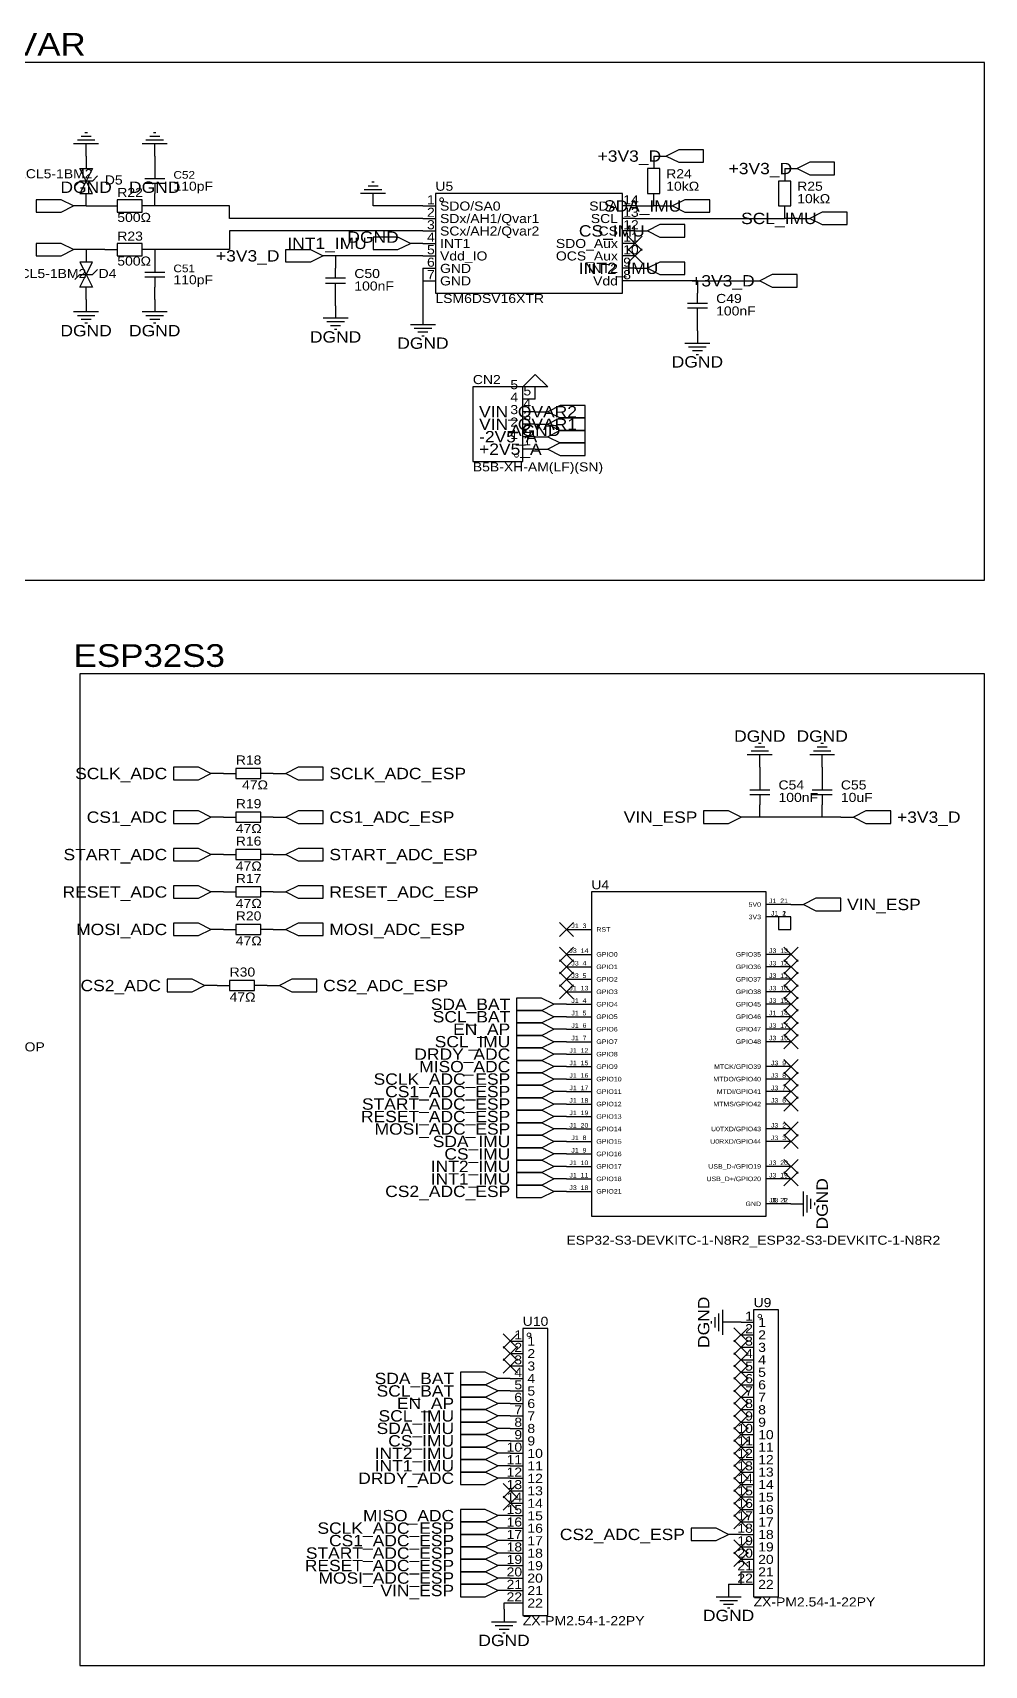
# Model space of a CAD drawing. Header units: millimetres. Extents: x 23 to 583, y 13 to 412.
# Drawn here: x 389.2 to 582.9, y 78.7 to 411.2 of the extents above; entities that cross this region are included whole.
import ezdxf
from ezdxf.enums import TextEntityAlignment as Align

# ---------------------------------------------------------------- set-up
doc = ezdxf.new("R2010")
doc.units = ezdxf.units.MM
doc.header["$MEASUREMENT"] = 0
doc.styles.get("Standard").update_dxf_attribs({"font": 'arial.ttf'})

msp = doc.modelspace()

# ---------------------------------------------------------------- linework, layer by layer
at = {"color": 1, "true_color": 0x000000}
for points in [[(358.14, 405.13), (358.14, 299.72), (582.93, 299.72), (582.93, 405.13)], [(398.78, 280.67), (398.78, 78.74), (582.93, 78.74), (582.93, 280.67)]]:
    msp.add_lwpolyline(points, close=True, dxfattribs=at)
at = {"color": 1, "true_color": 0xa00000}
for points in [[(398.27, 389.38), (401.83, 389.38)], [(399.03, 390.14), (401.07, 390.14)], [(399.8, 390.91), (400.3, 390.91)], [(412.24, 389.38), (415.8, 389.38)], [(413, 390.14), (415.04, 390.14)], [(413.77, 390.91), (414.27, 390.91)], [(397.51, 388.62), (402.59, 388.62)], [(411.48, 388.62), (416.56, 388.62)], [(414.02, 383.54), (414.02, 381.51)], [(402.34, 382.02), (401.32, 381), (398.78, 381), (397.76, 379.98)], [(411.99, 381.51), (416.05, 381.51)], [(416.05, 380.49), (411.99, 380.49)], [(414.02, 380.49), (414.02, 378.46)], [(460.25, 379.22), (456.69, 379.22)], [(459.49, 379.98), (457.45, 379.98)], [(458.72, 380.75), (458.22, 380.75)], [(461.01, 378.46), (455.93, 378.46)], [(397.76, 360.93), (398.78, 361.95), (401.32, 361.95), (402.34, 362.97)], [(411.99, 362.46), (416.05, 362.46)], [(414.02, 364.49), (414.02, 362.46)], [(450.85, 361.19), (450.85, 363.22)], [(416.05, 361.44), (411.99, 361.44)], [(414.02, 361.44), (414.02, 359.41)], [(452.88, 361.19), (448.82, 361.19)], [(448.82, 360.17), (452.88, 360.17)], [(450.85, 358.14), (450.85, 360.17)], [(522.48, 356.11), (526.54, 356.11)], [(524.51, 356.11), (524.51, 358.14)], [(402.59, 354.33), (397.51, 354.33)], [(401.83, 353.57), (398.27, 353.57)], [(401.07, 352.81), (399.03, 352.81)], [(416.56, 354.33), (411.48, 354.33)], [(415.8, 353.57), (412.24, 353.57)], [(415.04, 352.81), (413, 352.81)], [(453.39, 353.06), (448.31, 353.06)], [(526.54, 355.09), (522.48, 355.09)], [(524.51, 353.06), (524.51, 355.09)], [(400.3, 352.04), (399.8, 352.04)], [(414.27, 352.04), (413.77, 352.04)], [(452.63, 352.3), (449.07, 352.3)], [(451.87, 351.54), (449.83, 351.54)], [(451.1, 350.77), (450.6, 350.77)], [(466.09, 351.79), (471.17, 351.79)], [(466.85, 351.03), (470.41, 351.03)], [(467.61, 350.27), (469.65, 350.27)], [(468.38, 349.5), (468.88, 349.5)], [(521.97, 347.98), (527.05, 347.98)], [(522.73, 347.22), (526.29, 347.22)], [(523.49, 346.46), (525.53, 346.46)], [(524.26, 345.69), (524.76, 345.69)], [(537.46, 266.45), (536.96, 266.45)], [(550.16, 266.45), (549.66, 266.45)], [(539.75, 264.16), (534.67, 264.16)], [(538.99, 264.92), (535.43, 264.92)], [(538.23, 265.68), (536.19, 265.68)], [(552.45, 264.16), (547.37, 264.16)], [(551.69, 264.92), (548.13, 264.92)], [(550.93, 265.68), (548.89, 265.68)], [(535.18, 257.05), (539.24, 257.05)], [(539.24, 256.03), (535.18, 256.03)], [(537.21, 259.08), (537.21, 257.05)], [(537.21, 256.03), (537.21, 254)], [(547.88, 257.05), (551.94, 257.05)], [(551.94, 256.03), (547.88, 256.03)], [(549.91, 259.08), (549.91, 257.05)], [(549.91, 256.03), (549.91, 254)], [(546.1, 170.18), (546.1, 175.26)], [(546.86, 170.94), (546.86, 174.5)], [(547.62, 171.7), (547.62, 173.74)], [(548.39, 172.47), (548.39, 172.97)], [(528.83, 150.37), (528.83, 146.81)], [(529.59, 151.13), (529.59, 146.05)], [(527.3, 148.84), (527.3, 148.34)], [(528.07, 149.61), (528.07, 147.57)], [(528.32, 92.71), (533.4, 92.71)], [(529.08, 91.95), (532.64, 91.95)], [(529.84, 91.19), (531.88, 91.19)], [(530.61, 90.42), (531.11, 90.42)], [(482.6, 87.63), (487.68, 87.63)], [(483.36, 86.87), (486.92, 86.87)], [(484.12, 86.11), (486.16, 86.11)], [(484.89, 85.34), (485.39, 85.34)]]:
    msp.add_lwpolyline(points, dxfattribs=at)
at = {"color": 1, "true_color": 0x880000}
for points in [[(400.05, 386.08), (400.05, 388.62)], [(400.05, 386.08), (400.05, 383.54)], [(414.02, 386.08), (414.02, 388.62)], [(414.02, 386.08), (414.02, 383.54)], [(515.62, 386.08), (518.16, 386.08)], [(515.62, 386.08), (515.62, 383.54)], [(542.29, 383.54), (544.83, 383.54)], [(542.29, 383.54), (542.29, 381)], [(400.05, 375.92), (397.51, 375.92)], [(400.05, 375.92), (400.05, 378.46)], [(403.86, 375.92), (406.4, 375.92)], [(414.02, 375.92), (411.48, 375.92)], [(414.02, 375.92), (414.02, 378.46)], [(458.47, 375.92), (458.47, 378.46)], [(468.63, 375.92), (471.17, 375.92)], [(511.81, 375.92), (509.27, 375.92)], [(515.62, 375.92), (515.62, 378.46)], [(516.89, 375.92), (519.43, 375.92)], [(542.29, 373.38), (542.29, 375.92)], [(468.63, 373.38), (471.17, 373.38)], [(511.81, 373.38), (509.27, 373.38)], [(544.83, 373.38), (547.37, 373.38)], [(468.63, 370.84), (471.17, 370.84)], [(511.81, 370.84), (509.27, 370.84)], [(511.81, 370.84), (514.35, 370.84)], [(400.05, 367.03), (397.51, 367.03)], [(400.05, 367.03), (400.05, 364.49)], [(403.86, 367.03), (406.4, 367.03)], [(414.02, 367.03), (411.48, 367.03)], [(414.02, 367.03), (414.02, 364.49)], [(450.85, 365.76), (448.31, 365.76)], [(450.85, 365.76), (450.85, 363.22)], [(468.63, 368.3), (466.09, 368.3)], [(468.63, 368.3), (471.17, 368.3)], [(468.63, 365.76), (471.17, 365.76)], [(511.81, 368.3), (509.27, 368.3)], [(511.81, 365.76), (509.27, 365.76)], [(468.63, 363.22), (471.17, 363.22)], [(511.81, 363.22), (509.27, 363.22)], [(511.81, 363.22), (514.35, 363.22)], [(400.05, 356.87), (400.05, 359.41)], [(414.02, 356.87), (414.02, 359.41)], [(468.63, 360.68), (471.17, 360.68)], [(511.81, 360.68), (509.27, 360.68)], [(524.51, 360.68), (524.51, 358.14)], [(534.67, 360.68), (537.21, 360.68)], [(400.05, 356.87), (400.05, 354.33)], [(414.02, 356.87), (414.02, 354.33)], [(450.85, 355.6), (450.85, 358.14)], [(450.85, 355.6), (450.85, 353.06)], [(468.63, 354.33), (468.63, 351.79)], [(524.51, 350.52), (524.51, 353.06)], [(524.51, 350.52), (524.51, 347.98)], [(491.49, 336.55), (488.95, 336.55)], [(491.49, 336.55), (491.49, 339.09)], [(491.49, 334.01), (488.95, 334.01)], [(491.49, 334.01), (494.03, 334.01)], [(491.49, 331.47), (488.95, 331.47)], [(491.49, 331.47), (494.03, 331.47)], [(491.49, 328.93), (488.95, 328.93)], [(491.49, 326.39), (488.95, 326.39)], [(491.49, 328.93), (494.03, 328.93)], [(491.49, 326.39), (494.03, 326.39)], [(537.21, 261.62), (537.21, 264.16)], [(549.91, 261.62), (549.91, 264.16)], [(427.99, 260.35), (425.45, 260.35)], [(427.99, 260.35), (430.53, 260.35)], [(438.15, 260.35), (435.61, 260.35)], [(438.15, 260.35), (440.69, 260.35)], [(537.21, 261.62), (537.21, 259.08)], [(549.91, 261.62), (549.91, 259.08)], [(537.21, 251.46), (537.21, 254)], [(549.91, 251.46), (549.91, 254)], [(427.99, 251.46), (425.45, 251.46)], [(427.99, 251.46), (430.53, 251.46)], [(438.15, 251.46), (435.61, 251.46)], [(438.15, 251.46), (440.69, 251.46)], [(535.94, 251.46), (533.4, 251.46)], [(553.72, 251.46), (556.26, 251.46)], [(427.99, 243.84), (425.45, 243.84)], [(427.99, 243.84), (430.53, 243.84)], [(438.15, 243.84), (435.61, 243.84)], [(438.15, 243.84), (440.69, 243.84)], [(427.99, 236.22), (425.45, 236.22)], [(427.99, 236.22), (430.53, 236.22)], [(438.15, 236.22), (435.61, 236.22)], [(438.15, 236.22), (440.69, 236.22)], [(543.56, 233.68), (538.48, 233.68)], [(543.56, 233.68), (546.1, 233.68)], [(543.56, 231.14), (538.48, 231.14)], [(543.56, 231.14), (538.48, 231.14)], [(427.99, 228.6), (425.45, 228.6)], [(427.99, 228.6), (430.53, 228.6)], [(438.15, 228.6), (435.61, 228.6)], [(438.15, 228.6), (440.69, 228.6)], [(497.84, 228.6), (502.92, 228.6)], [(497.84, 223.52), (502.92, 223.52)], [(543.56, 223.52), (538.48, 223.52)], [(497.84, 220.98), (502.92, 220.98)], [(543.56, 220.98), (538.48, 220.98)], [(426.72, 217.17), (424.18, 217.17)], [(426.72, 217.17), (429.26, 217.17)], [(436.88, 217.17), (434.34, 217.17)], [(436.88, 217.17), (439.42, 217.17)], [(497.84, 218.44), (502.92, 218.44)], [(543.56, 218.44), (538.48, 218.44)], [(497.84, 213.36), (495.3, 213.36)], [(497.84, 215.9), (502.92, 215.9)], [(497.84, 213.36), (502.92, 213.36)], [(543.56, 215.9), (538.48, 215.9)], [(543.56, 213.36), (538.48, 213.36)], [(497.84, 210.82), (495.3, 210.82)], [(497.84, 210.82), (502.92, 210.82)], [(543.56, 210.82), (538.48, 210.82)], [(497.84, 208.28), (495.3, 208.28)], [(497.84, 208.28), (502.92, 208.28)], [(543.56, 208.28), (538.48, 208.28)], [(497.84, 205.74), (495.3, 205.74)], [(497.84, 203.2), (495.3, 203.2)], [(497.84, 205.74), (502.92, 205.74)], [(497.84, 203.2), (502.92, 203.2)], [(543.56, 205.74), (538.48, 205.74)], [(497.84, 200.66), (495.3, 200.66)], [(497.84, 200.66), (502.92, 200.66)], [(543.56, 200.66), (538.48, 200.66)], [(497.84, 198.12), (495.3, 198.12)], [(497.84, 198.12), (502.92, 198.12)], [(543.56, 198.12), (538.48, 198.12)], [(497.84, 195.58), (495.3, 195.58)], [(497.84, 193.04), (495.3, 193.04)], [(497.84, 195.58), (502.92, 195.58)], [(497.84, 193.04), (502.92, 193.04)], [(543.56, 195.58), (538.48, 195.58)], [(543.56, 193.04), (538.48, 193.04)], [(497.84, 190.5), (495.3, 190.5)], [(497.84, 190.5), (502.92, 190.5)], [(497.84, 187.96), (495.3, 187.96)], [(497.84, 187.96), (502.92, 187.96)], [(543.56, 187.96), (538.48, 187.96)], [(497.84, 185.42), (495.3, 185.42)], [(497.84, 182.88), (495.3, 182.88)], [(497.84, 185.42), (502.92, 185.42)], [(497.84, 182.88), (502.92, 182.88)], [(543.56, 185.42), (538.48, 185.42)], [(497.84, 180.34), (495.3, 180.34)], [(497.84, 180.34), (502.92, 180.34)], [(543.56, 180.34), (538.48, 180.34)], [(497.84, 177.8), (495.3, 177.8)], [(497.84, 177.8), (502.92, 177.8)], [(543.56, 177.8), (538.48, 177.8)], [(497.84, 175.26), (495.3, 175.26)], [(497.84, 175.26), (502.92, 175.26)], [(543.56, 172.72), (538.48, 172.72)], [(543.56, 172.72), (538.48, 172.72)], [(543.56, 172.72), (538.48, 172.72)], [(543.56, 172.72), (538.48, 172.72)], [(543.56, 172.72), (546.1, 172.72)], [(532.13, 148.59), (529.59, 148.59)], [(533.4, 148.59), (535.94, 148.59)], [(486.41, 144.78), (488.95, 144.78)], [(533.4, 146.05), (535.94, 146.05)], [(533.4, 143.51), (535.94, 143.51)], [(486.41, 142.24), (488.95, 142.24)], [(486.41, 139.7), (488.95, 139.7)], [(533.4, 140.97), (535.94, 140.97)], [(486.41, 137.16), (483.87, 137.16)], [(486.41, 137.16), (488.95, 137.16)], [(533.4, 138.43), (535.94, 138.43)], [(486.41, 134.62), (483.87, 134.62)], [(486.41, 134.62), (488.95, 134.62)], [(533.4, 135.89), (535.94, 135.89)], [(533.4, 133.35), (535.94, 133.35)], [(486.41, 132.08), (483.87, 132.08)], [(486.41, 132.08), (488.95, 132.08)], [(533.4, 130.81), (535.94, 130.81)], [(486.41, 129.54), (483.87, 129.54)], [(486.41, 127), (483.87, 127)], [(486.41, 129.54), (488.95, 129.54)], [(486.41, 127), (488.95, 127)], [(533.4, 128.27), (535.94, 128.27)], [(486.41, 124.46), (483.87, 124.46)], [(486.41, 124.46), (488.95, 124.46)], [(533.4, 125.73), (535.94, 125.73)], [(533.4, 123.19), (535.94, 123.19)], [(486.41, 121.92), (483.87, 121.92)], [(486.41, 121.92), (488.95, 121.92)], [(533.4, 120.65), (535.94, 120.65)], [(486.41, 119.38), (483.87, 119.38)], [(486.41, 116.84), (483.87, 116.84)], [(486.41, 119.38), (488.95, 119.38)], [(486.41, 116.84), (488.95, 116.84)], [(533.4, 118.11), (535.94, 118.11)], [(486.41, 114.3), (488.95, 114.3)], [(533.4, 115.57), (535.94, 115.57)], [(486.41, 111.76), (488.95, 111.76)], [(533.4, 113.03), (535.94, 113.03)], [(533.4, 110.49), (535.94, 110.49)], [(486.41, 109.22), (483.87, 109.22)], [(486.41, 106.68), (483.87, 106.68)], [(486.41, 109.22), (488.95, 109.22)], [(486.41, 106.68), (488.95, 106.68)], [(533.4, 107.95), (535.94, 107.95)], [(486.41, 104.14), (483.87, 104.14)], [(486.41, 104.14), (488.95, 104.14)], [(533.4, 105.41), (530.86, 105.41)], [(533.4, 105.41), (535.94, 105.41)], [(486.41, 101.6), (483.87, 101.6)], [(486.41, 101.6), (488.95, 101.6)], [(533.4, 102.87), (535.94, 102.87)], [(533.4, 100.33), (535.94, 100.33)], [(486.41, 99.06), (483.87, 99.06)], [(486.41, 96.52), (483.87, 96.52)], [(486.41, 99.06), (488.95, 99.06)], [(486.41, 96.52), (488.95, 96.52)], [(533.4, 97.79), (535.94, 97.79)], [(486.41, 93.98), (483.87, 93.98)], [(486.41, 93.98), (488.95, 93.98)], [(530.86, 95.25), (530.86, 92.71)], [(533.4, 95.25), (535.94, 95.25)], [(485.14, 90.17), (485.14, 87.63)], [(486.41, 91.44), (488.95, 91.44)]]:
    msp.add_lwpolyline(points, dxfattribs=at)
at = {"color": 1, "true_color": 0xa00000}
for points in [[(518.16, 386.08), (520.7, 384.81), (525.78, 384.81), (525.78, 387.35), (520.7, 387.35)], [(401.32, 383.54), (400.05, 381), (398.78, 383.54)], [(514.35, 378.46), (516.89, 378.46), (516.89, 383.54), (514.35, 383.54)], [(544.83, 383.54), (547.37, 382.27), (552.45, 382.27), (552.45, 384.81), (547.37, 384.81)], [(401.32, 378.46), (400.05, 381), (398.78, 378.46)], [(541.02, 375.92), (543.56, 375.92), (543.56, 381), (541.02, 381)], [(397.51, 375.92), (394.97, 377.19), (389.89, 377.19), (389.89, 374.65), (394.97, 374.65)], [(406.4, 377.19), (406.4, 374.65), (411.48, 374.65), (411.48, 377.19)], [(471.17, 378.46), (471.17, 358.14), (509.27, 358.14), (509.27, 378.46)], [(519.43, 375.92), (521.97, 374.65), (527.05, 374.65), (527.05, 377.19), (521.97, 377.19)], [(547.37, 373.38), (549.91, 372.11), (554.99, 372.11), (554.99, 374.65), (549.91, 374.65)], [(466.09, 368.3), (463.55, 369.57), (458.47, 369.57), (458.47, 367.03), (463.55, 367.03)], [(514.35, 370.84), (516.89, 369.57), (521.97, 369.57), (521.97, 372.11), (516.89, 372.11)], [(397.51, 367.03), (394.97, 368.3), (389.89, 368.3), (389.89, 365.76), (394.97, 365.76)], [(406.4, 368.3), (406.4, 365.76), (411.48, 365.76), (411.48, 368.3)], [(448.31, 365.76), (445.77, 364.49), (440.69, 364.49), (440.69, 367.03), (445.77, 367.03)], [(398.78, 364.49), (400.05, 361.95), (401.32, 364.49)], [(514.35, 363.22), (516.89, 361.95), (521.97, 361.95), (521.97, 364.49), (516.89, 364.49)], [(398.78, 359.41), (400.05, 361.95), (401.32, 359.41)], [(537.21, 360.68), (539.75, 359.41), (544.83, 359.41), (544.83, 361.95), (539.75, 361.95)], [(494.03, 339.09), (488.95, 339.09), (491.49, 341.63)], [(488.95, 323.85), (488.95, 339.09), (478.79, 339.09), (478.79, 323.85)], [(494.03, 334.01), (496.57, 332.74), (501.65, 332.74), (501.65, 335.28), (496.57, 335.28)], [(494.03, 331.47), (496.57, 330.2), (501.65, 330.2), (501.65, 332.74), (496.57, 332.74)], [(494.03, 328.93), (496.57, 327.66), (501.65, 327.66), (501.65, 330.2), (496.57, 330.2)], [(494.03, 326.39), (496.57, 325.12), (501.65, 325.12), (501.65, 327.66), (496.57, 327.66)], [(425.45, 260.35), (422.91, 261.62), (417.83, 261.62), (417.83, 259.08), (422.91, 259.08)], [(430.53, 261.37), (430.53, 259.33), (435.61, 259.33), (435.61, 261.37)], [(440.69, 260.35), (443.23, 259.08), (448.31, 259.08), (448.31, 261.62), (443.23, 261.62)], [(425.45, 251.46), (422.91, 252.73), (417.83, 252.73), (417.83, 250.19), (422.91, 250.19)], [(440.69, 251.46), (443.23, 250.19), (448.31, 250.19), (448.31, 252.73), (443.23, 252.73)], [(533.4, 251.46), (530.86, 252.73), (525.78, 252.73), (525.78, 250.19), (530.86, 250.19)], [(556.26, 251.46), (558.8, 250.19), (563.88, 250.19), (563.88, 252.73), (558.8, 252.73)], [(430.53, 252.48), (430.53, 250.44), (435.61, 250.44), (435.61, 252.48)], [(425.45, 243.84), (422.91, 245.11), (417.83, 245.11), (417.83, 242.57), (422.91, 242.57)], [(430.53, 244.86), (430.53, 242.82), (435.61, 242.82), (435.61, 244.86)], [(440.69, 243.84), (443.23, 242.57), (448.31, 242.57), (448.31, 245.11), (443.23, 245.11)], [(425.45, 236.22), (422.91, 237.49), (417.83, 237.49), (417.83, 234.95), (422.91, 234.95)], [(430.53, 237.24), (430.53, 235.2), (435.61, 235.2), (435.61, 237.24)], [(440.69, 236.22), (443.23, 234.95), (448.31, 234.95), (448.31, 237.49), (443.23, 237.49)], [(502.92, 236.22), (502.92, 170.18), (538.48, 170.18), (538.48, 236.22)], [(546.1, 233.68), (548.64, 232.41), (553.72, 232.41), (553.72, 234.95), (548.64, 234.95)], [(425.45, 228.6), (422.91, 229.87), (417.83, 229.87), (417.83, 227.33), (422.91, 227.33)], [(430.53, 229.62), (430.53, 227.58), (435.61, 227.58), (435.61, 229.62)], [(440.69, 228.6), (443.23, 227.33), (448.31, 227.33), (448.31, 229.87), (443.23, 229.87)], [(424.18, 217.17), (421.64, 218.44), (416.56, 218.44), (416.56, 215.9), (421.64, 215.9)], [(429.26, 218.19), (429.26, 216.15), (434.34, 216.15), (434.34, 218.19)], [(439.42, 217.17), (441.96, 215.9), (447.04, 215.9), (447.04, 218.44), (441.96, 218.44)], [(495.3, 213.36), (492.76, 214.63), (487.68, 214.63), (487.68, 212.09), (492.76, 212.09)], [(495.3, 210.82), (492.76, 212.09), (487.68, 212.09), (487.68, 209.55), (492.76, 209.55)], [(495.3, 208.28), (492.76, 209.55), (487.68, 209.55), (487.68, 207.01), (492.76, 207.01)], [(495.3, 205.74), (492.76, 207.01), (487.68, 207.01), (487.68, 204.47), (492.76, 204.47)], [(495.3, 203.2), (492.76, 204.47), (487.68, 204.47), (487.68, 201.93), (492.76, 201.93)], [(495.3, 200.66), (492.76, 201.93), (487.68, 201.93), (487.68, 199.39), (492.76, 199.39)], [(495.3, 198.12), (492.76, 199.39), (487.68, 199.39), (487.68, 196.85), (492.76, 196.85)], [(495.3, 195.58), (492.76, 196.85), (487.68, 196.85), (487.68, 194.31), (492.76, 194.31)], [(495.3, 193.04), (492.76, 194.31), (487.68, 194.31), (487.68, 191.77), (492.76, 191.77)], [(495.3, 190.5), (492.76, 191.77), (487.68, 191.77), (487.68, 189.23), (492.76, 189.23)], [(495.3, 187.96), (492.76, 189.23), (487.68, 189.23), (487.68, 186.69), (492.76, 186.69)], [(495.3, 185.42), (492.76, 186.69), (487.68, 186.69), (487.68, 184.15), (492.76, 184.15)], [(495.3, 182.88), (492.76, 184.15), (487.68, 184.15), (487.68, 181.61), (492.76, 181.61)], [(495.3, 180.34), (492.76, 181.61), (487.68, 181.61), (487.68, 179.07), (492.76, 179.07)], [(495.3, 177.8), (492.76, 179.07), (487.68, 179.07), (487.68, 176.53), (492.76, 176.53)], [(495.3, 175.26), (492.76, 176.53), (487.68, 176.53), (487.68, 173.99), (492.76, 173.99)], [(535.94, 151.13), (535.94, 92.71), (541.02, 92.71), (541.02, 151.13)], [(488.95, 147.32), (488.95, 88.9), (494.03, 88.9), (494.03, 147.32)], [(483.87, 137.16), (481.33, 138.43), (476.25, 138.43), (476.25, 135.89), (481.33, 135.89)], [(483.87, 134.62), (481.33, 135.89), (476.25, 135.89), (476.25, 133.35), (481.33, 133.35)], [(483.87, 132.08), (481.33, 133.35), (476.25, 133.35), (476.25, 130.81), (481.33, 130.81)], [(483.87, 129.54), (481.33, 130.81), (476.25, 130.81), (476.25, 128.27), (481.33, 128.27)], [(483.87, 127), (481.33, 128.27), (476.25, 128.27), (476.25, 125.73), (481.33, 125.73)], [(483.87, 124.46), (481.33, 125.73), (476.25, 125.73), (476.25, 123.19), (481.33, 123.19)], [(483.87, 121.92), (481.33, 123.19), (476.25, 123.19), (476.25, 120.65), (481.33, 120.65)], [(483.87, 119.38), (481.33, 120.65), (476.25, 120.65), (476.25, 118.11), (481.33, 118.11)], [(483.87, 116.84), (481.33, 118.11), (476.25, 118.11), (476.25, 115.57), (481.33, 115.57)], [(483.87, 109.22), (481.33, 110.49), (476.25, 110.49), (476.25, 107.95), (481.33, 107.95)], [(483.87, 106.68), (481.33, 107.95), (476.25, 107.95), (476.25, 105.41), (481.33, 105.41)], [(530.86, 105.41), (528.32, 106.68), (523.24, 106.68), (523.24, 104.14), (528.32, 104.14)], [(483.87, 104.14), (481.33, 105.41), (476.25, 105.41), (476.25, 102.87), (481.33, 102.87)], [(483.87, 101.6), (481.33, 102.87), (476.25, 102.87), (476.25, 100.33), (481.33, 100.33)], [(483.87, 99.06), (481.33, 100.33), (476.25, 100.33), (476.25, 97.79), (481.33, 97.79)], [(483.87, 96.52), (481.33, 97.79), (476.25, 97.79), (476.25, 95.25), (481.33, 95.25)], [(483.87, 93.98), (481.33, 95.25), (476.25, 95.25), (476.25, 92.71), (481.33, 92.71)]]:
    msp.add_lwpolyline(points, close=True, dxfattribs=at)
at = {"color": 1, "true_color": 0x008800}
for points in [[(400.05, 375.92), (403.86, 375.92)], [(429.26, 375.92), (414.02, 375.92)], [(429.26, 373.38), (429.26, 375.92)], [(468.63, 375.92), (458.47, 375.92)], [(511.81, 375.92), (515.62, 375.92)], [(516.89, 375.92), (515.62, 375.92)], [(468.63, 373.38), (429.26, 373.38)], [(511.81, 373.38), (542.29, 373.38)], [(544.83, 373.38), (542.29, 373.38)], [(429.26, 370.84), (429.26, 367.03)], [(468.63, 370.84), (429.26, 370.84)], [(403.86, 367.03), (400.05, 367.03)], [(429.26, 367.03), (414.02, 367.03)], [(468.63, 365.76), (450.85, 365.76)], [(468.63, 363.22), (468.63, 360.68)], [(468.63, 360.68), (468.63, 354.33)], [(524.51, 360.68), (511.81, 360.68)], [(524.51, 360.68), (534.67, 360.68)], [(537.21, 251.46), (535.94, 251.46)], [(549.91, 251.46), (537.21, 251.46)], [(553.72, 251.46), (549.91, 251.46)], [(543.56, 231.14), (541.02, 231.14)], [(541.02, 231.14), (541.02, 228.6)], [(543.56, 228.6), (543.56, 231.14)], [(541.02, 228.6), (543.56, 228.6)], [(533.4, 148.59), (532.13, 148.59)], [(533.4, 95.25), (533.4, 97.79)], [(530.86, 95.25), (533.4, 95.25)], [(485.14, 90.17), (485.14, 91.44)], [(485.14, 91.44), (486.41, 91.44)]]:
    msp.add_lwpolyline(points, dxfattribs=at)
at = {"color": 1, "true_color": 0x33cc33}
for points in [[(513.25, 369.74), (510.37, 366.86)], [(510.37, 369.74), (513.25, 366.86)], [(513.25, 367.2), (510.37, 364.32)], [(510.37, 367.2), (513.25, 364.32)], [(499.28, 230.04), (496.4, 227.16)], [(496.4, 230.04), (499.28, 227.16)], [(499.28, 224.96), (496.4, 222.08)], [(496.4, 224.96), (499.28, 222.08)], [(545, 224.96), (542.12, 222.08)], [(542.12, 224.96), (545, 222.08)], [(499.28, 222.42), (496.4, 219.54)], [(496.4, 222.42), (499.28, 219.54)], [(499.28, 219.88), (496.4, 217)], [(496.4, 219.88), (499.28, 217)], [(545, 222.42), (542.12, 219.54)], [(542.12, 222.42), (545, 219.54)], [(545, 219.88), (542.12, 217)], [(542.12, 219.88), (545, 217)], [(499.28, 217.34), (496.4, 214.46)], [(496.4, 217.34), (499.28, 214.46)], [(545, 217.34), (542.12, 214.46)], [(542.12, 217.34), (545, 214.46)], [(545, 214.8), (542.12, 211.92)], [(542.12, 214.8), (545, 211.92)], [(545, 212.26), (542.12, 209.38)], [(542.12, 212.26), (545, 209.38)], [(545, 209.72), (542.12, 206.84)], [(542.12, 209.72), (545, 206.84)], [(545, 207.18), (542.12, 204.3)], [(542.12, 207.18), (545, 204.3)], [(545, 202.1), (542.12, 199.22)], [(542.12, 202.1), (545, 199.22)], [(545, 199.56), (542.12, 196.68)], [(542.12, 199.56), (545, 196.68)], [(545, 197.02), (542.12, 194.14)], [(542.12, 197.02), (545, 194.14)], [(545, 194.48), (542.12, 191.6)], [(542.12, 194.48), (545, 191.6)], [(545, 189.4), (542.12, 186.52)], [(542.12, 189.4), (545, 186.52)], [(545, 186.86), (542.12, 183.98)], [(542.12, 186.86), (545, 183.98)], [(545, 181.78), (542.12, 178.9)], [(542.12, 181.78), (545, 178.9)], [(545, 179.24), (542.12, 176.36)], [(542.12, 179.24), (545, 176.36)], [(534.84, 147.49), (531.96, 144.61)], [(531.96, 147.49), (534.84, 144.61)], [(487.85, 146.22), (484.97, 143.34)], [(484.97, 146.22), (487.85, 143.34)], [(487.85, 143.68), (484.97, 140.8)], [(484.97, 143.68), (487.85, 140.8)], [(534.84, 144.95), (531.96, 142.07)], [(531.96, 144.95), (534.84, 142.07)], [(487.85, 141.14), (484.97, 138.26)], [(484.97, 141.14), (487.85, 138.26)], [(534.84, 142.41), (531.96, 139.53)], [(531.96, 142.41), (534.84, 139.53)], [(534.84, 139.87), (531.96, 136.99)], [(531.96, 139.87), (534.84, 136.99)], [(534.84, 137.33), (531.96, 134.45)], [(531.96, 137.33), (534.84, 134.45)], [(534.84, 134.79), (531.96, 131.91)], [(531.96, 134.79), (534.84, 131.91)], [(534.84, 132.25), (531.96, 129.37)], [(531.96, 132.25), (534.84, 129.37)], [(534.84, 129.71), (531.96, 126.83)], [(531.96, 129.71), (534.84, 126.83)], [(534.84, 127.17), (531.96, 124.29)], [(531.96, 127.17), (534.84, 124.29)], [(534.84, 124.63), (531.96, 121.75)], [(531.96, 124.63), (534.84, 121.75)], [(534.84, 122.09), (531.96, 119.21)], [(531.96, 122.09), (534.84, 119.21)], [(534.84, 119.55), (531.96, 116.67)], [(531.96, 119.55), (534.84, 116.67)], [(534.84, 117.01), (531.96, 114.13)], [(531.96, 117.01), (534.84, 114.13)], [(487.85, 115.74), (484.97, 112.86)], [(484.97, 115.74), (487.85, 112.86)], [(487.85, 113.2), (484.97, 110.32)], [(484.97, 113.2), (487.85, 110.32)], [(534.84, 114.47), (531.96, 111.59)], [(531.96, 114.47), (534.84, 111.59)], [(534.84, 111.93), (531.96, 109.05)], [(531.96, 111.93), (534.84, 109.05)], [(534.84, 109.39), (531.96, 106.51)], [(531.96, 109.39), (534.84, 106.51)], [(534.84, 104.31), (531.96, 101.43)], [(531.96, 104.31), (534.84, 101.43)], [(534.84, 101.77), (531.96, 98.89)], [(531.96, 101.77), (534.84, 98.89)]]:
    msp.add_lwpolyline(points, dxfattribs=at)
at = {"color": 1, "lineweight": 0, "true_color": 0xa00000}
for centre in [(472.44, 377.19), (487.68, 325.12), (537.21, 149.86), (490.22, 146.05)]:
    msp.add_circle(centre, 0.381, dxfattribs=at)

# ---------------------------------------------------------------- texts
at = {"color": 1, "true_color": 0x000000, "width": 1.1}
for s, height, p in [('IMU & QVAR', 4.623, (358.14, 405.13)), ('SDO/SA0', 1.849, (472.11, 374.42)), ('14', 1.849, (509.4, 375.69)), ('SDx/AH1/Qvar1', 1.8491, (472.11, 371.88)), ('13', 1.849, (509.4, 373.15)), ('12', 1.849, (509.4, 370.61)), ('SCx/AH2/Qvar2', 1.8491, (472.11, 369.34)), ('INT1', 1.849, (472.11, 366.8)), ('11', 1.849, (509.4, 368.07)), ('Vdd_IO', 1.849, (472.11, 364.26)), ('10', 1.849, (509.4, 365.53)), ('GND', 1.849, (472.11, 361.72)), ('8', 1.85, (509.4, 360.45)), ('9', 1.85, (509.4, 362.99)), ('GND', 1.849, (472.11, 359.18)), ('5', 1.85, (489.08, 336.78)), ('4', 1.85, (489.08, 334.24)), ('3', 1.85, (489.08, 331.7)), ('2', 1.85, (489.08, 329.16)), ('1', 1.85, (489.08, 326.62)), ('ESP32S3', 4.623, (397.51, 280.67)), ('2', 1.85, (536.88, 144.55)), ('1', 1.85, (536.88, 147.09)), ('2', 1.85, (489.89, 140.74)), ('1', 1.85, (489.89, 143.28)), ('3', 1.85, (536.88, 142.01)), ('3', 1.85, (489.89, 138.2)), ('4', 1.85, (536.88, 139.47)), ('4', 1.85, (489.89, 135.66)), ('5', 1.85, (536.88, 136.93)), ('6', 1.85, (536.88, 134.39)), ('5', 1.85, (489.89, 133.12)), ('6', 1.85, (489.89, 130.58)), ('7', 1.85, (536.88, 131.85)), ('7', 1.85, (489.89, 128.04)), ('8', 1.85, (536.88, 129.31)), ('8', 1.85, (489.89, 125.5)), ('9', 1.85, (536.88, 126.77)), ('10', 1.849, (536.88, 124.23)), ('9', 1.85, (489.89, 122.96)), ('11', 1.849, (536.88, 121.69)), ('10', 1.849, (489.89, 120.42)), ('11', 1.849, (489.89, 117.88)), ('12', 1.849, (536.88, 119.15)), ('12', 1.849, (489.89, 115.34)), ('13', 1.849, (536.88, 116.61)), ('14', 1.849, (536.88, 114.07)), ('13', 1.849, (489.89, 112.8)), ('15', 1.849, (536.88, 111.53)), ('14', 1.849, (489.89, 110.26)), ('15', 1.849, (489.89, 107.72)), ('16', 1.849, (536.88, 108.99)), ('16', 1.849, (489.89, 105.18)), ('17', 1.849, (536.88, 106.45)), ('17', 1.849, (489.89, 102.64)), ('18', 1.849, (536.88, 103.91)), ('19', 1.849, (536.88, 101.37)), ('18', 1.849, (489.89, 100.1)), ('19', 1.849, (489.89, 97.56)), ('20', 1.849, (536.88, 98.83)), ('20', 1.849, (489.89, 95.02)), ('21', 1.849, (536.88, 96.29)), ('21', 1.849, (489.89, 92.48)), ('22', 1.849, (536.88, 93.75)), ('22', 1.849, (489.89, 89.94))]:
    msp.add_text(s, height=height, dxfattribs=at).set_placement(p, align=Align.BOTTOM_LEFT)
at = {"color": 1, "true_color": 0x000080, "width": 1.1}
for s, height, p in [('+3V3_D', 2.311, (504.19, 386.08)), ('+3V3_D', 2.311, (504.19, 386.08)), ('+3V3_D', 2.311, (530.86, 383.54)), ('+3V3_D', 2.311, (530.86, 383.54)), ('SDA_IMU', 2.311, (505.46, 375.92)), ('SDA_IMU', 2.311, (505.46, 375.92)), ('SCL_IMU', 2.311, (533.4, 373.38)), ('SCL_IMU', 2.311, (533.4, 373.38)), ('CS_IMU', 2.311, (500.38, 370.84)), ('CS_IMU', 2.311, (500.38, 370.84)), ('INT2_IMU', 2.311, (500.38, 363.22)), ('INT2_IMU', 2.311, (500.38, 363.22)), ('+3V3_D', 2.311, (523.24, 360.68)), ('+3V3_D', 2.311, (523.24, 360.68)), ('VIN_QVAR2', 2.311, (480.06, 334.01)), ('VIN_QVAR2', 2.311, (480.06, 334.01)), ('VIN_QVAR1', 2.311, (480.06, 331.47)), ('VIN_QVAR1', 2.311, (480.06, 331.47)), ('-2V5_A', 2.311, (480.06, 328.93)), ('-2V5_A', 2.311, (480.06, 328.93)), ('+2V5_A', 2.311, (480.06, 326.39)), ('+2V5_A', 2.311, (480.06, 326.39)), ('SCLK_ADC_ESP', 2.3114, (449.58, 260.35)), ('SCLK_ADC_ESP', 2.3114, (449.58, 260.35)), ('CS1_ADC_ESP', 2.3114, (449.58, 251.46)), ('CS1_ADC_ESP', 2.3114, (449.58, 251.46)), ('+3V3_D', 2.311, (565.15, 251.46)), ('+3V3_D', 2.311, (565.15, 251.46)), ('START_ADC_ESP', 2.3114, (449.58, 243.84)), ('START_ADC_ESP', 2.3114, (449.58, 243.84)), ('RESET_ADC_ESP', 2.3114, (449.58, 236.22)), ('RESET_ADC_ESP', 2.3114, (449.58, 236.22)), ('VIN_ESP', 2.311, (554.99, 233.68)), ('VIN_ESP', 2.311, (554.99, 233.68)), ('MOSI_ADC_ESP', 2.3114, (449.58, 228.6)), ('MOSI_ADC_ESP', 2.3114, (449.58, 228.6)), ('CS2_ADC_ESP', 2.3114, (448.31, 217.17)), ('CS2_ADC_ESP', 2.3114, (448.31, 217.17))]:
    msp.add_text(s, height=height, dxfattribs=at).set_placement(p, align=Align.MIDDLE_LEFT)
for s, height, p in [('ESDALCL5-1BM2', 1.8491, (378.46, 381)), ('C52', 1.56, (417.83, 381)), ('R24', 1.849, (518.16, 381)), ('D5', 1.849, (403.86, 379.73)), ('R22', 1.849, (406.4, 377.19)), ('110pF', 1.849, (417.83, 378.46)), ('U5', 1.849, (471.17, 378.46)), ('10kΩ', 1.849, (518.16, 378.46)), ('R25', 1.849, (544.83, 378.46)), ('10kΩ', 1.849, (544.83, 375.92)), ('500Ω', 1.849, (406.4, 372.11)), ('R23', 1.849, (406.4, 368.3)), ('ESDALCL5-1BM2', 1.8491, (377.19, 360.68)), ('D4', 1.849, (402.59, 360.68)), ('500Ω', 1.849, (406.4, 363.22)), ('C51', 1.56, (417.83, 361.95)), ('C50', 1.849, (454.66, 360.68)), ('110pF', 1.849, (417.83, 359.41)), ('100nF', 1.849, (454.66, 358.14)), ('LSM6DSV16XTR', 1.8491, (471.17, 355.6)), ('C49', 1.849, (528.32, 355.6)), ('100nF', 1.849, (528.32, 353.06)), ('CN2', 1.849, (478.79, 339.09)), ('B5B-XH-AM(LF)(SN)', 1.8491, (478.79, 321.31)), ('R18', 1.849, (430.53, 261.62)), ('47Ω', 1.849, (431.8, 256.54)), ('C54', 1.849, (541.02, 256.54)), ('100nF', 1.849, (541.02, 254)), ('C55', 1.849, (553.72, 256.54)), ('10uF', 1.849, (553.72, 254)), ('R19', 1.849, (430.53, 252.73)), ('47Ω', 1.849, (430.53, 247.65)), ('R16', 1.849, (430.53, 245.11)), ('47Ω', 1.849, (430.53, 240.03)), ('R17', 1.849, (430.53, 237.49)), ('U4', 1.849, (502.92, 236.22)), ('47Ω', 1.849, (430.53, 232.41)), ('R20', 1.849, (430.53, 229.87)), ('47Ω', 1.849, (430.53, 224.79)), ('R30', 1.849, (429.26, 218.44)), ('47Ω', 1.849, (429.26, 213.36)), ('HB-PH3-25417PB2GOP', 1.8491, (360.68, 203.2)), ('ESP32-S3-DEVKITC-1-N8R2_ESP32-S3-DEVKITC-1-N8R2', 1.8491, (497.84, 163.83)), ('U9', 1.849, (535.94, 151.13)), ('U10', 1.849, (488.95, 147.32)), ('ZX-PM2.54-1-22PY', 1.8491, (535.94, 90.17)), ('ZX-PM2.54-1-22PY', 1.8491, (488.95, 86.36))]:
    msp.add_text(s, height=height, dxfattribs=at).set_placement(p, align=Align.BOTTOM_LEFT)
for s, p in [('DGND', (400.05, 379.73)), ('DGND', (400.05, 379.73)), ('DGND', (414.02, 379.73)), ('DGND', (414.02, 379.73)), ('DGND', (458.47, 369.57)), ('DGND', (458.47, 369.57)), ('DGND', (400.05, 350.52)), ('DGND', (400.05, 350.52)), ('DGND', (414.02, 350.52)), ('DGND', (414.02, 350.52)), ('DGND', (450.85, 349.25)), ('DGND', (450.85, 349.25)), ('DGND', (468.63, 347.98)), ('DGND', (468.63, 347.98)), ('DGND', (524.51, 344.17)), ('DGND', (524.51, 344.17)), ('AGND', (491.49, 330.2)), ('DGND', (537.21, 267.97)), ('DGND', (537.21, 267.97)), ('DGND', (549.91, 267.97)), ('DGND', (549.91, 267.97)), ('DGND', (530.86, 88.9)), ('DGND', (530.86, 88.9)), ('DGND', (485.14, 83.82)), ('DGND', (485.14, 83.82))]:
    msp.add_text(s, height=2.311, dxfattribs=at).set_placement(p, align=Align.MIDDLE_CENTER)
at = {"color": 1, "true_color": 0x000000, "width": 1.1}
for s, height, p in [('1', 1.85, (471.04, 375.69)), ('SDA', 1.849, (508.33, 374.42)), ('3', 1.85, (471.04, 370.61)), ('2', 1.85, (471.04, 373.15)), ('SCL', 1.849, (508.33, 371.88)), ('4', 1.85, (471.04, 368.07)), ('SDO_Aux', 1.849, (508.33, 366.8)), ('CS', 1.849, (508.33, 369.34)), ('5', 1.85, (471.04, 365.53)), ('OCS_Aux', 1.849, (508.33, 364.26)), ('6', 1.85, (471.04, 362.99)), ('7', 1.85, (471.04, 360.45)), ('INT2', 1.849, (508.33, 361.72)), ('Vdd', 1.849, (508.33, 359.18)), ('5', 1.85, (488.01, 338.05)), ('4', 1.85, (488.01, 335.51)), ('3', 1.85, (488.01, 332.97)), ('2', 1.85, (488.01, 330.43)), ('1', 1.85, (488.01, 327.89)), ('1', 1.85, (535.81, 148.36)), ('1', 1.85, (488.82, 144.55)), ('2', 1.85, (535.81, 145.82)), ('2', 1.85, (488.82, 142.01)), ('4', 1.85, (535.81, 140.74)), ('3', 1.85, (535.81, 143.28)), ('3', 1.85, (488.82, 139.47)), ('5', 1.85, (535.81, 138.2)), ('4', 1.85, (488.82, 136.93)), ('5', 1.85, (488.82, 134.39)), ('6', 1.85, (535.81, 135.66)), ('6', 1.85, (488.82, 131.85)), ('8', 1.85, (535.81, 130.58)), ('7', 1.85, (535.81, 133.12)), ('7', 1.85, (488.82, 129.31)), ('9', 1.85, (535.81, 128.04)), ('8', 1.85, (488.82, 126.77)), ('9', 1.85, (488.82, 124.23)), ('10', 1.849, (535.81, 125.5)), ('10', 1.849, (488.82, 121.69)), ('11', 1.849, (535.81, 122.96)), ('11', 1.849, (488.82, 119.15)), ('12', 1.849, (535.81, 120.42)), ('13', 1.849, (535.81, 117.88)), ('12', 1.849, (488.82, 116.61)), ('13', 1.849, (488.82, 114.07)), ('14', 1.849, (535.81, 115.34)), ('14', 1.849, (488.82, 111.53)), ('15', 1.849, (535.81, 112.8)), ('15', 1.849, (488.82, 108.99)), ('16', 1.849, (535.81, 110.26)), ('17', 1.849, (535.81, 107.72)), ('16', 1.849, (488.82, 106.45)), ('18', 1.849, (535.81, 105.18)), ('17', 1.849, (488.82, 103.91)), ('18', 1.849, (488.82, 101.37)), ('19', 1.849, (535.81, 102.64)), ('19', 1.849, (488.82, 98.83)), ('20', 1.849, (535.81, 100.1)), ('21', 1.849, (535.81, 97.56)), ('20', 1.849, (488.82, 96.29)), ('22', 1.849, (535.81, 95.02)), ('21', 1.849, (488.82, 93.75)), ('22', 1.849, (488.82, 91.21))]:
    msp.add_text(s, height=height, dxfattribs=at).set_placement(p, align=Align.BOTTOM_RIGHT)
at = {"color": 1, "true_color": 0x000080, "width": 1.1}
for s, height, p in [('INT1_IMU', 2.311, (457.2, 368.3)), ('INT1_IMU', 2.311, (457.2, 368.3)), ('+3V3_D', 2.311, (439.42, 365.76)), ('+3V3_D', 2.311, (439.42, 365.76)), ('SCLK_ADC', 2.311, (416.56, 260.35)), ('SCLK_ADC', 2.311, (416.56, 260.35)), ('CS1_ADC', 2.311, (416.56, 251.46)), ('CS1_ADC', 2.311, (416.56, 251.46)), ('VIN_ESP', 2.311, (524.51, 251.46)), ('VIN_ESP', 2.311, (524.51, 251.46)), ('START_ADC', 2.311, (416.56, 243.84)), ('START_ADC', 2.311, (416.56, 243.84)), ('RESET_ADC', 2.311, (416.56, 236.22)), ('RESET_ADC', 2.311, (416.56, 236.22)), ('MOSI_ADC', 2.311, (416.56, 228.6)), ('MOSI_ADC', 2.311, (416.56, 228.6)), ('CS2_ADC', 2.311, (415.29, 217.17)), ('CS2_ADC', 2.311, (415.29, 217.17)), ('SDA_BAT', 2.311, (486.41, 213.36)), ('SDA_BAT', 2.311, (486.41, 213.36)), ('SCL_BAT', 2.311, (486.41, 210.82)), ('SCL_BAT', 2.311, (486.41, 210.82)), ('SCL_IMU', 2.311, (486.41, 205.74)), ('SCL_IMU', 2.311, (486.41, 205.74)), ('EN_AP', 2.311, (486.41, 208.28)), ('EN_AP', 2.311, (486.41, 208.28)), ('DRDY_ADC', 2.311, (486.41, 203.2)), ('DRDY_ADC', 2.311, (486.41, 203.2)), ('MISO_ADC', 2.311, (486.41, 200.66)), ('MISO_ADC', 2.311, (486.41, 200.66)), ('SCLK_ADC_ESP', 2.3114, (486.41, 198.12)), ('SCLK_ADC_ESP', 2.3114, (486.41, 198.12)), ('CS1_ADC_ESP', 2.3114, (486.41, 195.58)), ('CS1_ADC_ESP', 2.3114, (486.41, 195.58)), ('START_ADC_ESP', 2.3114, (486.41, 193.04)), ('START_ADC_ESP', 2.3114, (486.41, 193.04)), ('RESET_ADC_ESP', 2.3114, (486.41, 190.5)), ('RESET_ADC_ESP', 2.3114, (486.41, 190.5)), ('MOSI_ADC_ESP', 2.3114, (486.41, 187.96)), ('MOSI_ADC_ESP', 2.3114, (486.41, 187.96)), ('SDA_IMU', 2.311, (486.41, 185.42)), ('SDA_IMU', 2.311, (486.41, 185.42)), ('CS_IMU', 2.311, (486.41, 182.88)), ('CS_IMU', 2.311, (486.41, 182.88)), ('INT2_IMU', 2.311, (486.41, 180.34)), ('INT2_IMU', 2.311, (486.41, 180.34)), ('CS2_ADC_ESP', 2.3114, (486.41, 175.26)), ('CS2_ADC_ESP', 2.3114, (486.41, 175.26)), ('INT1_IMU', 2.311, (486.41, 177.8)), ('INT1_IMU', 2.311, (486.41, 177.8)), ('SDA_BAT', 2.311, (474.98, 137.16)), ('SDA_BAT', 2.311, (474.98, 137.16)), ('SCL_BAT', 2.311, (474.98, 134.62)), ('SCL_BAT', 2.311, (474.98, 134.62)), ('EN_AP', 2.311, (474.98, 132.08)), ('EN_AP', 2.311, (474.98, 132.08)), ('SCL_IMU', 2.311, (474.98, 129.54)), ('SCL_IMU', 2.311, (474.98, 129.54)), ('SDA_IMU', 2.311, (474.98, 127)), ('SDA_IMU', 2.311, (474.98, 127)), ('INT2_IMU', 2.311, (474.98, 121.92)), ('INT2_IMU', 2.311, (474.98, 121.92)), ('CS_IMU', 2.311, (474.98, 124.46)), ('CS_IMU', 2.311, (474.98, 124.46)), ('INT1_IMU', 2.311, (474.98, 119.38)), ('INT1_IMU', 2.311, (474.98, 119.38)), ('DRDY_ADC', 2.311, (474.98, 116.84)), ('DRDY_ADC', 2.311, (474.98, 116.84)), ('MISO_ADC', 2.311, (474.98, 109.22)), ('MISO_ADC', 2.311, (474.98, 109.22)), ('SCLK_ADC_ESP', 2.3114, (474.98, 106.68)), ('SCLK_ADC_ESP', 2.3114, (474.98, 106.68)), ('CS2_ADC_ESP', 2.3114, (521.97, 105.41)), ('CS2_ADC_ESP', 2.3114, (521.97, 105.41)), ('CS1_ADC_ESP', 2.3114, (474.98, 104.14)), ('CS1_ADC_ESP', 2.3114, (474.98, 104.14)), ('RESET_ADC_ESP', 2.3114, (474.98, 99.06)), ('RESET_ADC_ESP', 2.3114, (474.98, 99.06)), ('START_ADC_ESP', 2.3114, (474.98, 101.6)), ('START_ADC_ESP', 2.3114, (474.98, 101.6)), ('MOSI_ADC_ESP', 2.3114, (474.98, 96.52)), ('MOSI_ADC_ESP', 2.3114, (474.98, 96.52)), ('VIN_ESP', 2.311, (474.98, 93.98)), ('VIN_ESP', 2.311, (474.98, 93.98))]:
    msp.add_text(s, height=height, dxfattribs=at).set_placement(p, align=Align.MIDDLE_RIGHT)
at = {"color": 1, "true_color": 0x008484, "width": 1.1}
for s, height, p in [('5V0', 0.925, (537.46, 233.68)), ('3V3', 0.925, (537.46, 231.14)), ('3V3', 0.925, (537.46, 231.14)), ('GPIO35', 0.925, (537.46, 223.52)), ('GPIO36', 0.925, (537.46, 220.98)), ('GPIO37', 0.925, (537.46, 218.44)), ('GPIO38', 0.925, (537.46, 215.9)), ('GPIO45', 0.925, (537.46, 213.36)), ('GPIO46', 0.925, (537.46, 210.82)), ('GPIO47', 0.925, (537.46, 208.28)), ('GPIO48', 0.925, (537.46, 205.74)), ('MTCK/GPIO39', 0.9246, (537.46, 200.66)), ('MTDO/GPIO40', 0.9246, (537.46, 198.12)), ('MTMS/GPIO42', 0.9246, (537.46, 193.04)), ('MTDI/GPIO41', 0.9246, (537.46, 195.58)), ('U0TXD/GPIO43', 0.9246, (537.46, 187.96)), ('U0RXD/GPIO44', 0.9246, (537.46, 185.42)), ('USB_D-/GPIO19', 0.9246, (537.46, 180.34)), ('USB_D+/GPIO20', 0.9246, (537.46, 177.8)), ('GND', 0.925, (537.46, 172.72)), ('GND', 0.925, (537.46, 172.72)), ('GND', 0.925, (537.46, 172.72)), ('GND', 0.925, (537.46, 172.72))]:
    msp.add_text(s, height=height, dxfattribs=at).set_placement(p, align=Align.MIDDLE_RIGHT)
at = {"color": 1, "true_color": 0x840000, "width": 1.1}
for s, p in [('J1_21', (541.02, 233.68)), ('J1_3', (500.38, 228.6)), ('J1_2', (541.02, 231.14)), ('J1_1', (541.02, 231.14)), ('J3_14', (500.38, 223.52)), ('J3_13', (541.02, 223.52)), ('J3_4', (500.38, 220.98)), ('J3_5', (500.38, 218.44)), ('J3_12', (541.02, 220.98)), ('J3_11', (541.02, 218.44)), ('J1_13', (500.38, 215.9)), ('J3_10', (541.02, 215.9)), ('J1_4', (500.38, 213.36)), ('J3_15', (541.02, 213.36)), ('J1_5', (500.38, 210.82)), ('J1_6', (500.38, 208.28)), ('J1_14', (541.02, 210.82)), ('J3_17', (541.02, 208.28)), ('J1_7', (500.38, 205.74)), ('J3_16', (541.02, 205.74)), ('J1_12', (500.38, 203.2)), ('J1_15', (500.38, 200.66)), ('J3_9', (541.02, 200.66)), ('J1_16', (500.38, 198.12)), ('J1_17', (500.38, 195.58)), ('J3_8', (541.02, 198.12)), ('J3_7', (541.02, 195.58)), ('J1_18', (500.38, 193.04)), ('J3_6', (541.02, 193.04)), ('J1_19', (500.38, 190.5)), ('J1_20', (500.38, 187.96)), ('J1_8', (500.38, 185.42)), ('J3_2', (541.02, 187.96)), ('J3_3', (541.02, 185.42)), ('J1_9', (500.38, 182.88)), ('J1_10', (500.38, 180.34)), ('J3_20', (541.02, 180.34)), ('J1_11', (500.38, 177.8)), ('J3_18', (500.38, 175.26)), ('J3_19', (541.02, 177.8)), ('J1_22', (541.02, 172.72)), ('J3_21', (541.02, 172.72)), ('J3_22', (541.02, 172.72)), ('J3_1', (541.02, 172.72))]:
    msp.add_text(s, height=0.925, dxfattribs=at).set_placement(p, align=Align.BOTTOM_CENTER)
at = {"color": 1, "true_color": 0x008484, "width": 1.1}
for s, p in [('RST', (503.94, 228.6)), ('GPIO0', (503.94, 223.52)), ('GPIO1', (503.94, 220.98)), ('GPIO2', (503.94, 218.44)), ('GPIO3', (503.94, 215.9)), ('GPIO4', (503.94, 213.36)), ('GPIO5', (503.94, 210.82)), ('GPIO6', (503.94, 208.28)), ('GPIO7', (503.94, 205.74)), ('GPIO8', (503.94, 203.2)), ('GPIO9', (503.94, 200.66)), ('GPIO10', (503.94, 198.12)), ('GPIO11', (503.94, 195.58)), ('GPIO12', (503.94, 193.04)), ('GPIO13', (503.94, 190.5)), ('GPIO14', (503.94, 187.96)), ('GPIO15', (503.94, 185.42)), ('GPIO16', (503.94, 182.88)), ('GPIO17', (503.94, 180.34)), ('GPIO18', (503.94, 177.8)), ('GPIO21', (503.94, 175.26))]:
    msp.add_text(s, height=0.925, dxfattribs=at).set_placement(p, align=Align.MIDDLE_LEFT)
at = {"color": 1, "true_color": 0x000080, "width": 1.1}
for p in [(549.91, 172.72), (549.91, 172.72), (525.78, 148.59), (525.78, 148.59)]:
    msp.add_text('DGND', height=2.311, rotation=90, dxfattribs=at).set_placement(p, align=Align.MIDDLE_CENTER)

doc.saveas('drawing.dxf')
